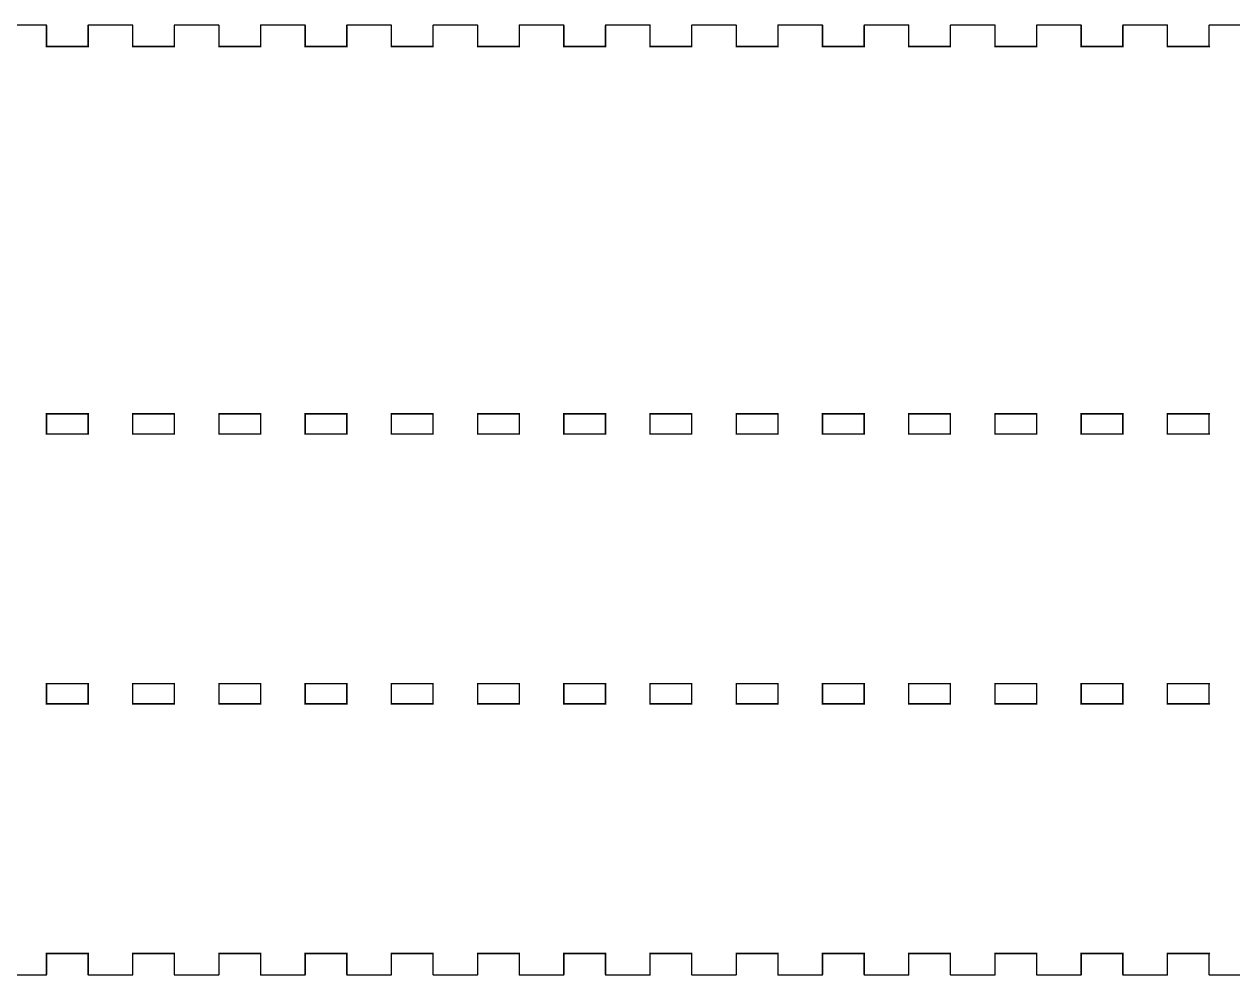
# Model space of a CAD drawing. Extents: x 1 to 1338, y 1 to 612.
# Drawn here: x 166.5 to 334.7, y 479.4 to 611.8 of the extents above; entities that cross this region are included whole.
import ezdxf

# ---------------------------------------------------------------- set-up
doc = ezdxf.new("R2010")
doc.units = 0
doc.layers.get('0').update_dxf_attribs({"linetype": 'CONTINUOUS'})

msp = doc.modelspace()

# ---------------------------------------------------------------- linework, layer by layer
at = {"color": 0, "const_width": 0.2}
for points in [[(169.5, 611.692), (163.5, 611.692)], [(169.601, 608.591), (169.601, 611.59), (169.601, 611.611), (169.57, 611.664), (169.517, 611.692), (169.5, 611.692)], [(175.5, 611.692), (175.482, 611.692), (175.428, 611.664), (175.399, 611.611), (175.399, 611.59)], [(175.399, 611.59), (175.399, 608.591), (175.399, 608.609), (175.428, 608.662), (175.482, 608.693), (175.5, 608.693)], [(181.5, 611.692), (175.5, 611.692)], [(181.6, 608.591), (181.6, 611.59), (181.6, 611.611), (181.57, 611.664), (181.517, 611.692), (181.5, 611.692)], [(187.5, 611.692), (187.482, 611.692), (187.428, 611.664), (187.399, 611.611), (187.399, 611.59)], [(187.399, 611.59), (187.399, 608.591), (187.399, 608.609), (187.428, 608.662), (187.482, 608.693), (187.5, 608.693)], [(193.5, 611.692), (187.5, 611.692)], [(193.601, 608.591), (193.601, 611.59), (193.601, 611.611), (193.57, 611.664), (193.517, 611.692), (193.5, 611.692)], [(199.5, 611.692), (199.482, 611.692), (199.428, 611.664), (199.4, 611.611), (199.4, 611.59)], [(199.4, 611.59), (199.4, 608.591), (199.4, 608.609), (199.428, 608.662), (199.482, 608.693), (199.5, 608.693)], [(205.5, 611.692), (199.5, 611.692)], [(205.601, 608.591), (205.601, 611.59), (205.601, 611.611), (205.57, 611.664), (205.516, 611.692), (205.5, 611.692)], [(211.5, 611.692), (211.482, 611.692), (211.428, 611.664), (211.399, 611.611), (211.399, 611.59)], [(211.399, 611.59), (211.399, 608.591), (211.399, 608.609), (211.428, 608.662), (211.482, 608.693), (211.5, 608.693)], [(217.5, 611.692), (211.5, 611.692)], [(217.6, 608.591), (217.6, 611.59), (217.6, 611.611), (217.57, 611.664), (217.516, 611.692), (217.5, 611.692)], [(223.5, 611.692), (223.482, 611.692), (223.428, 611.664), (223.399, 611.611), (223.399, 611.59)], [(223.399, 611.59), (223.399, 608.591), (223.399, 608.609), (223.428, 608.662), (223.482, 608.693), (223.5, 608.693)], [(229.5, 611.692), (223.5, 611.692)], [(229.6, 608.591), (229.6, 611.59), (229.6, 611.611), (229.57, 611.664), (229.517, 611.692), (229.5, 611.692)], [(235.5, 611.692), (235.482, 611.692), (235.428, 611.664), (235.399, 611.611), (235.399, 611.59)], [(235.399, 611.59), (235.399, 608.591), (235.399, 608.609), (235.428, 608.662), (235.482, 608.693), (235.5, 608.693)], [(241.5, 611.692), (235.5, 611.692)], [(241.601, 608.591), (241.601, 611.59), (241.601, 611.611), (241.57, 611.664), (241.516, 611.692), (241.5, 611.692)], [(247.5, 611.692), (247.482, 611.692), (247.428, 611.664), (247.399, 611.611), (247.399, 611.59)], [(247.399, 611.59), (247.399, 608.591), (247.399, 608.609), (247.428, 608.662), (247.482, 608.693), (247.5, 608.693)], [(253.5, 611.692), (247.5, 611.692)], [(253.6, 608.591), (253.6, 611.59), (253.6, 611.611), (253.57, 611.664), (253.516, 611.692), (253.5, 611.692)], [(259.5, 611.692), (259.482, 611.692), (259.428, 611.664), (259.399, 611.611), (259.399, 611.59)], [(259.399, 611.59), (259.399, 608.591), (259.399, 608.609), (259.428, 608.662), (259.482, 608.693), (259.5, 608.693)], [(265.5, 611.692), (259.5, 611.692)], [(265.6, 608.591), (265.6, 611.59), (265.6, 611.611), (265.57, 611.664), (265.516, 611.692), (265.5, 611.692)], [(271.5, 611.692), (271.482, 611.692), (271.428, 611.664), (271.399, 611.611), (271.399, 611.59)], [(271.399, 611.59), (271.399, 608.591), (271.399, 608.609), (271.428, 608.662), (271.482, 608.693), (271.5, 608.693)], [(277.5, 611.692), (271.5, 611.692)], [(277.6, 608.591), (277.6, 611.59), (277.6, 611.611), (277.57, 611.664), (277.516, 611.692), (277.5, 611.692)], [(283.5, 611.692), (283.482, 611.692), (283.428, 611.664), (283.399, 611.611), (283.399, 611.59)], [(283.399, 611.59), (283.399, 608.591), (283.399, 608.609), (283.428, 608.662), (283.482, 608.693), (283.5, 608.693)], [(289.5, 611.692), (283.5, 611.692)], [(289.6, 608.591), (289.6, 611.59), (289.6, 611.611), (289.57, 611.664), (289.516, 611.692), (289.5, 611.692)], [(295.5, 611.692), (295.482, 611.692), (295.428, 611.664), (295.399, 611.611), (295.399, 611.59)], [(295.399, 611.59), (295.399, 608.591), (295.399, 608.609), (295.428, 608.662), (295.482, 608.693), (295.5, 608.693)], [(301.5, 611.692), (295.5, 611.692)], [(301.6, 608.591), (301.6, 611.59), (301.6, 611.611), (301.57, 611.664), (301.516, 611.692), (301.5, 611.692)], [(307.499, 611.692), (307.482, 611.692), (307.428, 611.664), (307.399, 611.611), (307.399, 611.59)], [(307.399, 611.59), (307.399, 608.591), (307.399, 608.609), (307.428, 608.662), (307.482, 608.693), (307.499, 608.693)], [(313.499, 611.692), (307.499, 611.692)], [(313.6, 608.591), (313.6, 611.59), (313.6, 611.611), (313.57, 611.664), (313.516, 611.692), (313.499, 611.692)], [(319.5, 611.692), (319.482, 611.692), (319.428, 611.664), (319.399, 611.611), (319.399, 611.59)], [(319.399, 611.59), (319.399, 608.591), (319.399, 608.609), (319.428, 608.662), (319.482, 608.693), (319.5, 608.693)], [(325.5, 611.692), (319.5, 611.692)], [(325.6, 608.591), (325.6, 611.59), (325.6, 611.611), (325.57, 611.664), (325.516, 611.692), (325.5, 611.692)], [(331.5, 611.692), (331.482, 611.692), (331.428, 611.664), (331.399, 611.611), (331.399, 611.59)], [(331.399, 611.59), (331.399, 608.591), (331.399, 608.609), (331.428, 608.662), (331.482, 608.693), (331.5, 608.693)], [(336, 611.692), (331.5, 611.692)], [(175.5, 608.693), (169.5, 608.693), (169.517, 608.693), (169.57, 608.662), (169.601, 608.609), (169.601, 608.591)], [(187.5, 608.693), (181.5, 608.693), (181.517, 608.693), (181.57, 608.662), (181.6, 608.609), (181.6, 608.591)], [(199.5, 608.693), (193.5, 608.693), (193.517, 608.693), (193.57, 608.662), (193.601, 608.609), (193.601, 608.591)], [(211.5, 608.693), (205.5, 608.693), (205.516, 608.693), (205.57, 608.662), (205.601, 608.609), (205.601, 608.591)], [(223.5, 608.693), (217.5, 608.693), (217.516, 608.693), (217.57, 608.662), (217.6, 608.609), (217.6, 608.591)], [(235.5, 608.693), (229.5, 608.693), (229.517, 608.693), (229.57, 608.662), (229.6, 608.609), (229.6, 608.591)], [(247.5, 608.693), (241.5, 608.693), (241.516, 608.693), (241.57, 608.662), (241.601, 608.609), (241.601, 608.591)], [(259.5, 608.693), (253.5, 608.693), (253.516, 608.693), (253.57, 608.662), (253.6, 608.609), (253.6, 608.591)], [(271.5, 608.693), (265.5, 608.693), (265.516, 608.693), (265.57, 608.662), (265.6, 608.609), (265.6, 608.591)], [(283.5, 608.693), (277.5, 608.693), (277.516, 608.693), (277.57, 608.662), (277.6, 608.609), (277.6, 608.591)], [(295.5, 608.693), (289.5, 608.693), (289.516, 608.693), (289.57, 608.662), (289.6, 608.609), (289.6, 608.591)], [(307.499, 608.693), (301.5, 608.693), (301.516, 608.693), (301.57, 608.662), (301.6, 608.609), (301.6, 608.591)], [(319.5, 608.693), (313.499, 608.693), (313.516, 608.693), (313.57, 608.662), (313.6, 608.609), (313.6, 608.591)], [(331.5, 608.693), (325.5, 608.693), (325.516, 608.693), (325.57, 608.662), (325.6, 608.609), (325.6, 608.591)], [(169.601, 479.591), (169.601, 482.593), (169.601, 482.575), (169.57, 482.522), (169.517, 482.491), (169.5, 482.491)], [(169.5, 482.491), (175.5, 482.491), (175.482, 482.491), (175.428, 482.522), (175.399, 482.575), (175.399, 482.593)], [(175.399, 482.593), (175.399, 479.591), (175.399, 479.577), (175.428, 479.52), (175.482, 479.492), (175.5, 479.492)], [(181.6, 479.591), (181.6, 482.593), (181.6, 482.575), (181.57, 482.522), (181.517, 482.491), (181.5, 482.491)], [(181.5, 482.491), (187.5, 482.491), (187.482, 482.491), (187.428, 482.522), (187.399, 482.575), (187.399, 482.593)], [(187.399, 482.593), (187.399, 479.591), (187.399, 479.577), (187.428, 479.52), (187.482, 479.492), (187.5, 479.492)], [(193.601, 479.591), (193.601, 482.593), (193.601, 482.575), (193.57, 482.522), (193.517, 482.491), (193.5, 482.491)], [(193.5, 482.491), (199.5, 482.491), (199.482, 482.491), (199.428, 482.522), (199.4, 482.575), (199.4, 482.593)], [(199.4, 482.593), (199.4, 479.591), (199.4, 479.577), (199.428, 479.52), (199.482, 479.492), (199.5, 479.492)], [(205.601, 479.591), (205.601, 482.593), (205.601, 482.575), (205.57, 482.522), (205.516, 482.491), (205.5, 482.491)], [(205.5, 482.491), (211.5, 482.491), (211.482, 482.491), (211.428, 482.522), (211.399, 482.575), (211.399, 482.593)], [(211.399, 482.593), (211.399, 479.591), (211.399, 479.577), (211.428, 479.52), (211.482, 479.492), (211.5, 479.492)], [(217.6, 479.591), (217.6, 482.593), (217.6, 482.575), (217.57, 482.522), (217.516, 482.491), (217.5, 482.491)], [(217.5, 482.491), (223.5, 482.491), (223.482, 482.491), (223.428, 482.522), (223.399, 482.575), (223.399, 482.593)], [(223.399, 482.593), (223.399, 479.591), (223.399, 479.577), (223.428, 479.52), (223.482, 479.492), (223.5, 479.492)], [(229.6, 479.591), (229.6, 482.593), (229.6, 482.575), (229.57, 482.522), (229.517, 482.491), (229.5, 482.491)], [(229.5, 482.491), (235.5, 482.491), (235.482, 482.491), (235.428, 482.522), (235.399, 482.575), (235.399, 482.593)], [(235.399, 482.593), (235.399, 479.591), (235.399, 479.577), (235.428, 479.52), (235.482, 479.492), (235.5, 479.492)], [(241.601, 479.591), (241.601, 482.593), (241.601, 482.575), (241.57, 482.522), (241.516, 482.491), (241.5, 482.491)], [(241.5, 482.491), (247.5, 482.491), (247.482, 482.491), (247.428, 482.522), (247.399, 482.575), (247.399, 482.593)], [(247.399, 482.593), (247.399, 479.591), (247.399, 479.577), (247.428, 479.52), (247.482, 479.492), (247.5, 479.492)], [(253.6, 479.591), (253.6, 482.593), (253.6, 482.575), (253.57, 482.522), (253.516, 482.491), (253.5, 482.491)], [(253.5, 482.491), (259.5, 482.491), (259.482, 482.491), (259.428, 482.522), (259.399, 482.575), (259.399, 482.593)], [(259.399, 482.593), (259.399, 479.591), (259.399, 479.577), (259.428, 479.52), (259.482, 479.492), (259.5, 479.492)], [(265.6, 479.591), (265.6, 482.593), (265.6, 482.575), (265.57, 482.522), (265.516, 482.491), (265.5, 482.491)], [(265.5, 482.491), (271.5, 482.491), (271.482, 482.491), (271.428, 482.522), (271.399, 482.575), (271.399, 482.593)], [(271.399, 482.593), (271.399, 479.591), (271.399, 479.577), (271.428, 479.52), (271.482, 479.492), (271.5, 479.492)], [(277.6, 479.591), (277.6, 482.593), (277.6, 482.575), (277.57, 482.522), (277.516, 482.491), (277.5, 482.491)], [(277.5, 482.491), (283.5, 482.491), (283.482, 482.491), (283.428, 482.522), (283.399, 482.575), (283.399, 482.593)], [(283.399, 482.593), (283.399, 479.591), (283.399, 479.577), (283.428, 479.52), (283.482, 479.492), (283.5, 479.492)], [(289.6, 479.591), (289.6, 482.593), (289.6, 482.575), (289.57, 482.522), (289.516, 482.491), (289.5, 482.491)], [(289.5, 482.491), (295.5, 482.491), (295.482, 482.491), (295.428, 482.522), (295.399, 482.575), (295.399, 482.593)], [(295.399, 482.593), (295.399, 479.591), (295.399, 479.577), (295.428, 479.52), (295.482, 479.492), (295.5, 479.492)], [(301.6, 479.591), (301.6, 482.593), (301.6, 482.575), (301.57, 482.522), (301.516, 482.491), (301.5, 482.491)], [(301.5, 482.491), (307.499, 482.491), (307.482, 482.491), (307.428, 482.522), (307.399, 482.575), (307.399, 482.593)], [(307.399, 482.593), (307.399, 479.591), (307.399, 479.577), (307.428, 479.52), (307.482, 479.492), (307.499, 479.492)], [(313.6, 479.591), (313.6, 482.593), (313.6, 482.575), (313.57, 482.522), (313.516, 482.491), (313.499, 482.491)], [(313.499, 482.491), (319.5, 482.491), (319.482, 482.491), (319.428, 482.522), (319.399, 482.575), (319.399, 482.593)], [(319.399, 482.593), (319.399, 479.591), (319.399, 479.577), (319.428, 479.52), (319.482, 479.492), (319.5, 479.492)], [(325.6, 479.591), (325.6, 482.593), (325.6, 482.575), (325.57, 482.522), (325.516, 482.491), (325.5, 482.491)], [(325.5, 482.491), (331.5, 482.491), (331.482, 482.491), (331.428, 482.522), (331.399, 482.575), (331.399, 482.593)], [(331.399, 482.593), (331.399, 479.591), (331.399, 479.577), (331.428, 479.52), (331.482, 479.492), (331.5, 479.492)], [(163.5, 479.492), (169.5, 479.492)], [(169.5, 479.492), (169.517, 479.492), (169.57, 479.52), (169.601, 479.577), (169.601, 479.591)], [(175.5, 479.492), (181.5, 479.492)], [(181.5, 479.492), (181.517, 479.492), (181.57, 479.52), (181.6, 479.577), (181.6, 479.591)], [(187.5, 479.492), (193.5, 479.492)], [(193.5, 479.492), (193.517, 479.492), (193.57, 479.52), (193.601, 479.577), (193.601, 479.591)], [(199.5, 479.492), (205.5, 479.492)], [(205.5, 479.492), (205.516, 479.492), (205.57, 479.52), (205.601, 479.577), (205.601, 479.591)], [(211.5, 479.492), (217.5, 479.492)], [(217.5, 479.492), (217.516, 479.492), (217.57, 479.52), (217.6, 479.577), (217.6, 479.591)], [(223.5, 479.492), (229.5, 479.492)], [(229.5, 479.492), (229.517, 479.492), (229.57, 479.52), (229.6, 479.577), (229.6, 479.591)], [(235.5, 479.492), (241.5, 479.492)], [(241.5, 479.492), (241.516, 479.492), (241.57, 479.52), (241.601, 479.577), (241.601, 479.591)], [(247.5, 479.492), (253.5, 479.492)], [(253.5, 479.492), (253.516, 479.492), (253.57, 479.52), (253.6, 479.577), (253.6, 479.591)], [(259.5, 479.492), (265.5, 479.492)], [(265.5, 479.492), (265.516, 479.492), (265.57, 479.52), (265.6, 479.577), (265.6, 479.591)], [(271.5, 479.492), (277.5, 479.492)], [(277.5, 479.492), (277.516, 479.492), (277.57, 479.52), (277.6, 479.577), (277.6, 479.591)], [(283.5, 479.492), (289.5, 479.492)], [(289.5, 479.492), (289.516, 479.492), (289.57, 479.52), (289.6, 479.577), (289.6, 479.591)], [(295.5, 479.492), (301.5, 479.492)], [(301.5, 479.492), (301.516, 479.492), (301.57, 479.52), (301.6, 479.577), (301.6, 479.591)], [(307.499, 479.492), (313.499, 479.492)], [(313.499, 479.492), (313.516, 479.492), (313.57, 479.52), (313.6, 479.577), (313.6, 479.591)], [(319.5, 479.492), (325.5, 479.492)], [(325.5, 479.492), (325.516, 479.492), (325.57, 479.52), (325.6, 479.577), (325.6, 479.591)], [(331.5, 479.492), (336, 479.492)]]:
    msp.add_lwpolyline(points, dxfattribs=at)
at = {"color": 5, "const_width": 0.2}
for points in [[(169.601, 554.683), (169.601, 557.682), (169.601, 557.668), (169.57, 557.611), (169.517, 557.583), (169.5, 557.583)], [(169.5, 557.583), (175.5, 557.583), (175.482, 557.583), (175.428, 557.611), (175.399, 557.668), (175.399, 557.682)], [(175.399, 557.682), (175.399, 554.683), (175.399, 554.701), (175.428, 554.754), (175.482, 554.782), (175.5, 554.782)], [(181.6, 554.683), (181.6, 557.682), (181.6, 557.668), (181.57, 557.611), (181.517, 557.583), (181.5, 557.583)], [(181.5, 557.583), (187.5, 557.583), (187.482, 557.583), (187.428, 557.611), (187.399, 557.668), (187.399, 557.682)], [(187.399, 557.682), (187.399, 554.683), (187.399, 554.701), (187.428, 554.754), (187.482, 554.782), (187.5, 554.782)], [(193.601, 554.683), (193.601, 557.682), (193.601, 557.668), (193.57, 557.611), (193.517, 557.583), (193.5, 557.583)], [(193.5, 557.583), (199.5, 557.583), (199.482, 557.583), (199.428, 557.611), (199.4, 557.668), (199.4, 557.682)], [(199.4, 557.682), (199.4, 554.683), (199.4, 554.701), (199.428, 554.754), (199.482, 554.782), (199.5, 554.782)], [(205.601, 554.683), (205.601, 557.682), (205.601, 557.668), (205.57, 557.611), (205.516, 557.583), (205.5, 557.583)], [(205.5, 557.583), (211.5, 557.583), (211.482, 557.583), (211.428, 557.611), (211.399, 557.668), (211.399, 557.682)], [(211.399, 557.682), (211.399, 554.683), (211.399, 554.701), (211.428, 554.754), (211.482, 554.782), (211.5, 554.782)], [(217.6, 554.683), (217.6, 557.682), (217.6, 557.668), (217.57, 557.611), (217.516, 557.583), (217.5, 557.583)], [(217.5, 557.583), (223.5, 557.583), (223.482, 557.583), (223.428, 557.611), (223.399, 557.668), (223.399, 557.682)], [(223.399, 557.682), (223.399, 554.683), (223.399, 554.701), (223.428, 554.754), (223.482, 554.782), (223.5, 554.782)], [(229.6, 554.683), (229.6, 557.682), (229.6, 557.668), (229.57, 557.611), (229.517, 557.583), (229.5, 557.583)], [(229.5, 557.583), (235.5, 557.583), (235.482, 557.583), (235.428, 557.611), (235.399, 557.668), (235.399, 557.682)], [(235.399, 557.682), (235.399, 554.683), (235.399, 554.701), (235.428, 554.754), (235.482, 554.782), (235.5, 554.782)], [(241.601, 554.683), (241.601, 557.682), (241.601, 557.668), (241.57, 557.611), (241.516, 557.583), (241.5, 557.583)], [(241.5, 557.583), (247.5, 557.583), (247.482, 557.583), (247.428, 557.611), (247.399, 557.668), (247.399, 557.682)], [(247.399, 557.682), (247.399, 554.683), (247.399, 554.701), (247.428, 554.754), (247.482, 554.782), (247.5, 554.782)], [(253.6, 554.683), (253.6, 557.682), (253.6, 557.668), (253.57, 557.611), (253.516, 557.583), (253.5, 557.583)], [(253.5, 557.583), (259.5, 557.583), (259.482, 557.583), (259.428, 557.611), (259.399, 557.668), (259.399, 557.682)], [(259.399, 557.682), (259.399, 554.683), (259.399, 554.701), (259.428, 554.754), (259.482, 554.782), (259.5, 554.782)], [(265.6, 554.683), (265.6, 557.682), (265.6, 557.668), (265.57, 557.611), (265.516, 557.583), (265.5, 557.583)], [(265.5, 557.583), (271.5, 557.583), (271.482, 557.583), (271.428, 557.611), (271.399, 557.668), (271.399, 557.682)], [(271.399, 557.682), (271.399, 554.683), (271.399, 554.701), (271.428, 554.754), (271.482, 554.782), (271.5, 554.782)], [(277.6, 554.683), (277.6, 557.682), (277.6, 557.668), (277.57, 557.611), (277.516, 557.583), (277.5, 557.583)], [(277.5, 557.583), (283.5, 557.583), (283.482, 557.583), (283.428, 557.611), (283.399, 557.668), (283.399, 557.682)], [(283.399, 557.682), (283.399, 554.683), (283.399, 554.701), (283.428, 554.754), (283.482, 554.782), (283.5, 554.782)], [(289.6, 554.683), (289.6, 557.682), (289.6, 557.668), (289.57, 557.611), (289.516, 557.583), (289.5, 557.583)], [(289.5, 557.583), (295.5, 557.583), (295.482, 557.583), (295.428, 557.611), (295.399, 557.668), (295.399, 557.682)], [(295.399, 557.682), (295.399, 554.683), (295.399, 554.701), (295.428, 554.754), (295.482, 554.782), (295.5, 554.782)], [(301.6, 554.683), (301.6, 557.682), (301.6, 557.668), (301.57, 557.611), (301.516, 557.583), (301.5, 557.583)], [(301.5, 557.583), (307.499, 557.583), (307.482, 557.583), (307.428, 557.611), (307.399, 557.668), (307.399, 557.682)], [(307.399, 557.682), (307.399, 554.683), (307.399, 554.701), (307.428, 554.754), (307.482, 554.782), (307.499, 554.782)], [(313.6, 554.683), (313.6, 557.682), (313.6, 557.668), (313.57, 557.611), (313.516, 557.583), (313.499, 557.583)], [(313.499, 557.583), (319.5, 557.583), (319.482, 557.583), (319.428, 557.611), (319.399, 557.668), (319.399, 557.682)], [(319.399, 557.682), (319.399, 554.683), (319.399, 554.701), (319.428, 554.754), (319.482, 554.782), (319.5, 554.782)], [(325.6, 554.683), (325.6, 557.682), (325.6, 557.668), (325.57, 557.611), (325.516, 557.583), (325.5, 557.583)], [(325.5, 557.583), (331.5, 557.583), (331.482, 557.583), (331.428, 557.611), (331.399, 557.668), (331.399, 557.682)], [(331.399, 557.682), (331.399, 554.683), (331.399, 554.701), (331.428, 554.754), (331.482, 554.782), (331.5, 554.782)], [(169.5, 554.782), (169.517, 554.782), (169.57, 554.754), (169.601, 554.701), (169.601, 554.683)], [(175.5, 554.782), (169.5, 554.782)], [(181.5, 554.782), (181.517, 554.782), (181.57, 554.754), (181.6, 554.701), (181.6, 554.683)], [(187.5, 554.782), (181.5, 554.782)], [(193.5, 554.782), (193.517, 554.782), (193.57, 554.754), (193.601, 554.701), (193.601, 554.683)], [(199.5, 554.782), (193.5, 554.782)], [(205.5, 554.782), (205.516, 554.782), (205.57, 554.754), (205.601, 554.701), (205.601, 554.683)], [(211.5, 554.782), (205.5, 554.782)], [(217.5, 554.782), (217.516, 554.782), (217.57, 554.754), (217.6, 554.701), (217.6, 554.683)], [(223.5, 554.782), (217.5, 554.782)], [(229.5, 554.782), (229.517, 554.782), (229.57, 554.754), (229.6, 554.701), (229.6, 554.683)], [(235.5, 554.782), (229.5, 554.782)], [(241.5, 554.782), (241.516, 554.782), (241.57, 554.754), (241.601, 554.701), (241.601, 554.683)], [(247.5, 554.782), (241.5, 554.782)], [(253.5, 554.782), (253.516, 554.782), (253.57, 554.754), (253.6, 554.701), (253.6, 554.683)], [(259.5, 554.782), (253.5, 554.782)], [(265.5, 554.782), (265.516, 554.782), (265.57, 554.754), (265.6, 554.701), (265.6, 554.683)], [(271.5, 554.782), (265.5, 554.782)], [(277.5, 554.782), (277.516, 554.782), (277.57, 554.754), (277.6, 554.701), (277.6, 554.683)], [(283.5, 554.782), (277.5, 554.782)], [(289.5, 554.782), (289.516, 554.782), (289.57, 554.754), (289.6, 554.701), (289.6, 554.683)], [(295.5, 554.782), (289.5, 554.782)], [(301.5, 554.782), (301.516, 554.782), (301.57, 554.754), (301.6, 554.701), (301.6, 554.683)], [(307.499, 554.782), (301.5, 554.782)], [(313.499, 554.782), (313.516, 554.782), (313.57, 554.754), (313.6, 554.701), (313.6, 554.683)], [(319.5, 554.782), (313.499, 554.782)], [(325.5, 554.782), (325.516, 554.782), (325.57, 554.754), (325.6, 554.701), (325.6, 554.683)], [(331.5, 554.782), (325.5, 554.782)], [(169.601, 517.137), (169.601, 520.139), (169.601, 520.121), (169.57, 520.069), (169.517, 520.037), (169.5, 520.037)], [(169.5, 520.037), (175.5, 520.037), (175.482, 520.037), (175.428, 520.069), (175.399, 520.121), (175.399, 520.139)], [(175.399, 520.139), (175.399, 517.137), (175.399, 517.155), (175.428, 517.211), (175.482, 517.239), (175.5, 517.239)], [(181.6, 517.137), (181.6, 520.139), (181.6, 520.121), (181.57, 520.069), (181.517, 520.037), (181.5, 520.037)], [(181.5, 520.037), (187.5, 520.037), (187.482, 520.037), (187.428, 520.069), (187.399, 520.121), (187.399, 520.139)], [(187.399, 520.139), (187.399, 517.137), (187.399, 517.155), (187.428, 517.211), (187.482, 517.239), (187.5, 517.239)], [(193.601, 517.137), (193.601, 520.139), (193.601, 520.121), (193.57, 520.069), (193.517, 520.037), (193.5, 520.037)], [(193.5, 520.037), (199.5, 520.037), (199.482, 520.037), (199.428, 520.069), (199.4, 520.121), (199.4, 520.139)], [(199.4, 520.139), (199.4, 517.137), (199.4, 517.155), (199.428, 517.211), (199.482, 517.239), (199.5, 517.239)], [(205.601, 517.137), (205.601, 520.139), (205.601, 520.121), (205.57, 520.069), (205.516, 520.037), (205.5, 520.037)], [(205.5, 520.037), (211.5, 520.037), (211.482, 520.037), (211.428, 520.069), (211.399, 520.121), (211.399, 520.139)], [(211.399, 520.139), (211.399, 517.137), (211.399, 517.155), (211.428, 517.211), (211.482, 517.239), (211.5, 517.239)], [(217.6, 517.137), (217.6, 520.139), (217.6, 520.121), (217.57, 520.069), (217.516, 520.037), (217.5, 520.037)], [(217.5, 520.037), (223.5, 520.037), (223.482, 520.037), (223.428, 520.069), (223.399, 520.121), (223.399, 520.139)], [(223.399, 520.139), (223.399, 517.137), (223.399, 517.155), (223.428, 517.211), (223.482, 517.239), (223.5, 517.239)], [(229.6, 517.137), (229.6, 520.139), (229.6, 520.121), (229.57, 520.069), (229.517, 520.037), (229.5, 520.037)], [(229.5, 520.037), (235.5, 520.037), (235.482, 520.037), (235.428, 520.069), (235.399, 520.121), (235.399, 520.139)], [(235.399, 520.139), (235.399, 517.137), (235.399, 517.155), (235.428, 517.211), (235.482, 517.239), (235.5, 517.239)], [(241.601, 517.137), (241.601, 520.139), (241.601, 520.121), (241.57, 520.069), (241.516, 520.037), (241.5, 520.037)], [(241.5, 520.037), (247.5, 520.037), (247.482, 520.037), (247.428, 520.069), (247.399, 520.121), (247.399, 520.139)], [(247.399, 520.139), (247.399, 517.137), (247.399, 517.155), (247.428, 517.211), (247.482, 517.239), (247.5, 517.239)], [(253.6, 517.137), (253.6, 520.139), (253.6, 520.121), (253.57, 520.069), (253.516, 520.037), (253.5, 520.037)], [(253.5, 520.037), (259.5, 520.037), (259.482, 520.037), (259.428, 520.069), (259.399, 520.121), (259.399, 520.139)], [(259.399, 520.139), (259.399, 517.137), (259.399, 517.155), (259.428, 517.211), (259.482, 517.239), (259.5, 517.239)], [(265.6, 517.137), (265.6, 520.139), (265.6, 520.121), (265.57, 520.069), (265.516, 520.037), (265.5, 520.037)], [(265.5, 520.037), (271.5, 520.037), (271.482, 520.037), (271.428, 520.069), (271.399, 520.121), (271.399, 520.139)], [(271.399, 520.139), (271.399, 517.137), (271.399, 517.155), (271.428, 517.211), (271.482, 517.239), (271.5, 517.239)], [(277.6, 517.137), (277.6, 520.139), (277.6, 520.121), (277.57, 520.069), (277.516, 520.037), (277.5, 520.037)], [(277.5, 520.037), (283.5, 520.037), (283.482, 520.037), (283.428, 520.069), (283.399, 520.121), (283.399, 520.139)], [(283.399, 520.139), (283.399, 517.137), (283.399, 517.155), (283.428, 517.211), (283.482, 517.239), (283.5, 517.239)], [(289.6, 517.137), (289.6, 520.139), (289.6, 520.121), (289.57, 520.069), (289.516, 520.037), (289.5, 520.037)], [(289.5, 520.037), (295.5, 520.037), (295.482, 520.037), (295.428, 520.069), (295.399, 520.121), (295.399, 520.139)], [(295.399, 520.139), (295.399, 517.137), (295.399, 517.155), (295.428, 517.211), (295.482, 517.239), (295.5, 517.239)], [(301.6, 517.137), (301.6, 520.139), (301.6, 520.121), (301.57, 520.069), (301.516, 520.037), (301.5, 520.037)], [(301.5, 520.037), (307.499, 520.037), (307.482, 520.037), (307.428, 520.069), (307.399, 520.121), (307.399, 520.139)], [(307.399, 520.139), (307.399, 517.137), (307.399, 517.155), (307.428, 517.211), (307.482, 517.239), (307.499, 517.239)], [(313.6, 517.137), (313.6, 520.139), (313.6, 520.121), (313.57, 520.069), (313.516, 520.037), (313.499, 520.037)], [(313.499, 520.037), (319.5, 520.037), (319.482, 520.037), (319.428, 520.069), (319.399, 520.121), (319.399, 520.139)], [(319.399, 520.139), (319.399, 517.137), (319.399, 517.155), (319.428, 517.211), (319.482, 517.239), (319.5, 517.239)], [(325.6, 517.137), (325.6, 520.139), (325.6, 520.121), (325.57, 520.069), (325.516, 520.037), (325.5, 520.037)], [(325.5, 520.037), (331.5, 520.037), (331.482, 520.037), (331.428, 520.069), (331.399, 520.121), (331.399, 520.139)], [(331.399, 520.139), (331.399, 517.137), (331.399, 517.155), (331.428, 517.211), (331.482, 517.239), (331.5, 517.239)], [(175.5, 517.239), (169.5, 517.239)], [(169.5, 517.236), (169.517, 517.236), (169.57, 517.207), (169.601, 517.155), (169.601, 517.137)], [(187.5, 517.239), (181.5, 517.239)], [(181.5, 517.236), (181.517, 517.236), (181.57, 517.207), (181.6, 517.155), (181.6, 517.137)], [(199.5, 517.239), (193.5, 517.239)], [(193.5, 517.236), (193.517, 517.236), (193.57, 517.207), (193.601, 517.155), (193.601, 517.137)], [(211.5, 517.239), (205.5, 517.239)], [(205.5, 517.236), (205.516, 517.236), (205.57, 517.207), (205.601, 517.155), (205.601, 517.137)], [(223.5, 517.239), (217.5, 517.239)], [(217.5, 517.236), (217.516, 517.236), (217.57, 517.207), (217.6, 517.155), (217.6, 517.137)], [(235.5, 517.239), (229.5, 517.239)], [(229.5, 517.236), (229.517, 517.236), (229.57, 517.207), (229.6, 517.155), (229.6, 517.137)], [(247.5, 517.239), (241.5, 517.239)], [(241.5, 517.236), (241.516, 517.236), (241.57, 517.207), (241.601, 517.155), (241.601, 517.137)], [(259.5, 517.239), (253.5, 517.239)], [(253.5, 517.236), (253.516, 517.236), (253.57, 517.207), (253.6, 517.155), (253.6, 517.137)], [(271.5, 517.239), (265.5, 517.239)], [(265.5, 517.236), (265.516, 517.236), (265.57, 517.207), (265.6, 517.155), (265.6, 517.137)], [(283.5, 517.239), (277.5, 517.239)], [(277.5, 517.236), (277.516, 517.236), (277.57, 517.207), (277.6, 517.155), (277.6, 517.137)], [(295.5, 517.239), (289.5, 517.239)], [(289.5, 517.236), (289.516, 517.236), (289.57, 517.207), (289.6, 517.155), (289.6, 517.137)], [(307.499, 517.239), (301.5, 517.239)], [(301.5, 517.236), (301.516, 517.236), (301.57, 517.207), (301.6, 517.155), (301.6, 517.137)], [(319.5, 517.239), (313.499, 517.239)], [(313.499, 517.236), (313.516, 517.236), (313.57, 517.207), (313.6, 517.155), (313.6, 517.137)], [(331.5, 517.239), (325.5, 517.239)], [(325.5, 517.236), (325.516, 517.236), (325.57, 517.207), (325.6, 517.155), (325.6, 517.137)]]:
    msp.add_lwpolyline(points, dxfattribs=at)

doc.saveas('drawing.dxf')
